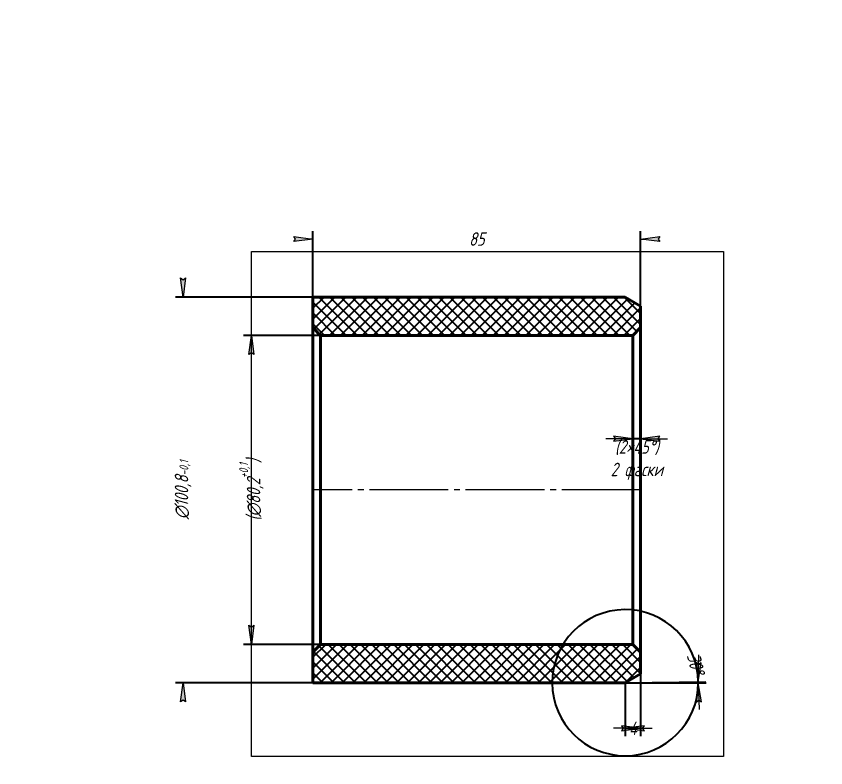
# Model space of a CAD drawing. Header units: millimetres. Extents: x 0 to 210, y 0 to 297.
# Drawn here: x 0 to 210, y 102 to 297 of the extents above; entities that cross this region are included whole.
import ezdxf

# ---------------------------------------------------------------- set-up
doc = ezdxf.new("R2010")
doc.units = ezdxf.units.MM
for name, pattern in [('K5LT_AXLED', [24.9458065032959, 20.4458065032959, -1.5, 1.5, -1.5]), ('K5LT_BASIC', [0]), ('K5LT_THIN', [0]), ('K5LT_THIN_INCLUDED_TO_HATCHING', [0])]:
    doc.linetypes.add(name, pattern=pattern)
doc.layers.add('Системный слой', color=7, linetype='Continuous')
doc.styles.add('KDIMTEXTSTYLE', font='GOST_AU.SHX', dxfattribs={"width": 0.96, "oblique": 15, "height": 5})
doc.dimstyles.new('KDIMSTYLE (1.00)', dxfattribs={"dimtxt": 5, "dimasz": 1, "dimexe": 2, "dimexo": 0.0625, "dimgap": 1, "dimtad": 1, "dimtxsty": 'KDIMTEXTSTYLE', "dimsah": 1, "dimcen": 0.09, "dimdle": 1, "dimadec": 0, "dimazin": 0, "dimtfac": 0.667, "dimtmove": 0, "dimatfit": 3, "dimfxl": 1, "dimtvp": 1, "dimtolj": 1, "dimtzin": 0, "dimarcsym": 0})

# ---------------------------------------------------------------- blocks, each defined once
blk = doc.blocks.new('U0')
at = {"layer": 'Системный слой', "color": 7, "linetype": 'K5LT_THIN_INCLUDED_TO_HATCHING', "lineweight": 18}
for p, q in [((61, 235.9933334900656), (183.5, 235.9933334900656)), ((61, 105), (61, 235.9933334900656)), ((183.5, 235.9933334900656), (183.5, 105)), ((183.5, 105), (61, 105))]:
    blk.add_line(p, q, dxfattribs=at)
blk = doc.blocks.new('KDIMARROW_01')
at = {"layer": 'Системный слой'}
blk.add_hatch(color=0, dxfattribs=at).paths.add_polyline_path([(-5, -0.6582624912261956), (0, 0), (-5, 0.658262491226197), (-4.5, 5.51091059616309e-16)])
at = {"layer": 'Системный слой', "color": 0, "linetype": 'K5LT_THIN', "lineweight": 18}
for p, q in [((-4.5, 5.51091059616309e-16), (-5, 0.658262491226197)), ((-5, 0.658262491226197), (0, 0)), ((0, 0), (-5, -0.6582624912261956)), ((-5, -0.6582624912261956), (-4.5, 5.51091059616309e-16)), ((0, 0), (-1, 0))]:
    blk.add_line(p, q, dxfattribs=at)
blk = doc.blocks.new('KDIMARROW_02')
at = {"layer": 'Системный слой'}
blk.add_hatch(color=0, dxfattribs=at).paths.add_polyline_path([(4.5, -5.51091059616309e-16), (5, 0.6582624912261956), (0, 0), (5, -0.658262491226197)])
at = {"layer": 'Системный слой', "color": 0, "linetype": 'K5LT_THIN', "lineweight": 18}
for p, q in [((0, 0), (-1, 0)), ((5, 0.6582624912261956), (0, 0)), ((0, 0), (5, -0.658262491226197)), ((0, 0), (7, -8.572527594031472e-16)), ((4.5, -5.51091059616309e-16), (5, 0.6582624912261956)), ((5, -0.658262491226197), (4.5, -5.51091059616309e-16))]:
    blk.add_line(p, q, dxfattribs=at)

msp = doc.modelspace()

# ---------------------------------------------------------------- hatches: boundary and pattern name
at = {"layer": 'Системный слой'}
h = msp.add_hatch(dxfattribs=at)
h.set_pattern_fill('', angle=45, style=0, pattern_type=0)
h.set_pattern_definition([(45, (0, 0), (-1.414213562373095, 1.414213562373095), []), (135, (0, 0), (-1.414213562373095, -1.414213562373095), [])])
h.paths.add_polyline_path([(76.97388909485107, 224.1133333725164), (76.97388909485107, 216.2133333725164), (78.97388909485107, 214.2133333725164), (159.9738890948511, 214.2133333725164), (161.9738890948511, 216.2133333725164), (161.9738890948511, 221.8039322957579), (157.9738890948511, 224.1133333725164)])
h.paths.add_polyline_path([(76.97388909485107, 132.0133333725164), (76.97388909485107, 124.1133333725164), (157.9738890948511, 124.1133333725164), (161.9738890948511, 126.4227344492749), (161.9738890948511, 132.0133333725164), (159.9738890948511, 134.0133333725164), (78.97388909485107, 134.0133333725164)])

# ---------------------------------------------------------------- linework, layer by layer
at = {"layer": 'Системный слой', "color": 150, "linetype": 'K5LT_BASIC', "lineweight": 40, "true_color": 0x0080ff}
for p, q in [((76.97388909485107, 224.1133333725164), (157.9738890948511, 224.1133333725164)), ((76.97388909485107, 224.1133333725164), (76.97388909485107, 216.2133333725164)), ((157.9738890948511, 224.1133333725164), (161.9738890948511, 221.8039322957579)), ((161.9738890948511, 221.8039322957579), (161.9738890948511, 216.2133333725164)), ((76.97388909485107, 216.2133333725164), (76.97388909485107, 132.0133333725164)), ((76.97388909485107, 216.2133333725164), (78.97388909485107, 214.2133333725164)), ((78.97388909485107, 214.2133333725164), (78.97388909485107, 134.0133333725164)), ((159.9738890948511, 214.2133333725164), (78.97388909485107, 214.2133333725164)), ((161.9738890948511, 216.2133333725164), (159.9738890948511, 214.2133333725164)), ((159.9738890948511, 214.2133333725164), (159.9738890948511, 134.0133333725164)), ((161.9738890948511, 216.2133333725164), (161.9738890948511, 132.0133333725164)), ((76.97388909485107, 132.0133333725164), (78.97388909485107, 134.0133333725164)), ((159.9738890948511, 134.0133333725164), (78.97388909485107, 134.0133333725164)), ((161.9738890948511, 132.0133333725164), (159.9738890948511, 134.0133333725164)), ((76.97388909485107, 132.0133333725164), (76.97388909485107, 124.1133333725164)), ((161.9738890948511, 132.0133333725164), (161.9738890948511, 126.4227344492749)), ((157.9738890948511, 124.1133333725164), (161.9738890948511, 126.4227344492749)), ((76.97388909485107, 124.1133333725164), (157.9738890948511, 124.1133333725164))]:
    msp.add_line(p, q, dxfattribs=at)
at = {"layer": 'Системный слой', "color": 30, "linetype": 'K5LT_AXLED', "lineweight": 18, "true_color": 0xff8000}
msp.add_line((161.9738890948511, 174.1133333725164), (76.97388909485106, 174.1133333725164), dxfattribs=at)
at = {"layer": 'Системный слой', "color": 7, "linetype": 'K5LT_THIN', "lineweight": 18}
msp.add_line((157.9738890948511, 124.1133333725164), (168.9738890948511, 124.1133333725164), dxfattribs=at)

# ---------------------------------------------------------------- block references
at = {"layer": 'Системный слой'}
msp.add_blockref('U0', (0, 0), dxfattribs=at)

# ---------------------------------------------------------------- dimensions: what is measured, and where the dimension line sits
at = {"layer": 'Системный слой', "color": 7}
for base, p1, p2, location, override in [((76.97388909485107, 239.1992995847436), (161.9738890948511, 211.2133333725164), (76.97388909485107, 211.2133333725164), (119.4738890948511, 239.1992995847435), {"dimexo": 0, "dimpost": '\\H3.5;\\W0.965;\\Q15;<>', "dimblk1": 'KDIMARROW_01', "dimblk2": 'KDIMARROW_01', "dimse1": 0, "dimse2": 0, "dimclrt": 7, "dimtolj": 1}), ((157.9738890948511, 112.2721592634228), (161.9738890948511, 126.4227344492749), (157.9738890948511, 124.1133333725164), (159.9738890948511, 112.2721592634228), {"dimexo": 0, "dimpost": '\\H3.5;\\W0.965;\\Q15;<>', "dimblk1": 'KDIMARROW_02', "dimblk2": 'KDIMARROW_02', "dimse1": 0, "dimse2": 0, "dimclrt": 7, "dimtolj": 1})]:
    msp.add_linear_dim(base=base, p1=p1, p2=p2, location=location, dimstyle='KDIMSTYLE (1.00)', override=override, dxfattribs=at).render()
for base, p1, p2, location, text in [((43.29161339474022, 124.1133333725164), (78.45846766673921, 224.1133333725164), (76.97388909485107, 124.1133333725164), (43.29161339474022, 174.1133333725164), '\\H3.5;\\W0.965;\\Q15;∅\\H3.5;\\W0.965;\\Q15;\\Q15;100,8\\H0.65x;\\S^-0,1;\\H1.5x;'), ((61, 214.2133333725164), (78.97388909485107, 134.0133333725164), (80.02411532480065, 214.2133333725164), (60.99999999999999, 174.1133333725164), '\\H3.5;\\W0.965;\\Q15;\\Q15;(\\H3.5;\\W0.965;\\Q15;∅\\H3.5;\\W0.965;\\Q15;\\Q15;80,2\\H0.65x;\\S+0,1^;\\H1.5x;\\H3.5;\\W0.965;\\Q15;\\Q15;)')]:
    msp.add_linear_dim(base=base, p1=p1, p2=p2, angle=90, location=location, text=text, dimstyle='KDIMSTYLE (1.00)', override={"dimexo": 0, "dimblk1": 'KDIMARROW_01', "dimblk2": 'KDIMARROW_01', "dimse1": 0, "dimse2": 0, "dimclrt": 7, "dimtolj": 1}, dxfattribs=at).render()
msp.add_linear_dim(base=(159.9738890948511, 187.3767706842641), p1=(161.9738890948511, 211.2133333725164), p2=(159.9738890948511, 209.2133333725164), text='\\H3.5;\\W0.965;\\Q15;\\H3.5;\\W0.965;\\Q15;\\Q15;(2\\H3.5;\\W0.965;\\Q15;\\Q15;\\Q15;×\\Q15;45\\Q15;°\\Q15;)\\X\\H3.5;\\W0.965;\\Q15;\\Q15;2 фаски', dimstyle='KDIMSTYLE (1.00)', override={"dimexo": 0, "dimblk1": 'KDIMARROW_02', "dimblk2": 'KDIMARROW_02', "dimse1": 0, "dimse2": 0, "dimclrt": 7, "dimtolj": 1}, dxfattribs=at).render()
msp.add_angular_dim_2l(base=(161.9738890948511, 126.4227344492749), line1=((157.9738890948511, 124.1133333725164), (168.9738890948511, 124.1133333725164)), line2=((157.9738890948511, 124.1133333725164), (176.9235679527997, 124.3028364779082)), location=(176.2787885409729, 129.0181163966377), text='\\H3.5;\\W0.965;\\Q15;\\H3.5;\\W0.965;\\Q15;\\Q15;30\\Q15;°\\Q15;\\H0.65x;\\S^;\\H1.5x;', dimstyle='KDIMSTYLE (1.00)', override={"dimblk1": 'KDIMARROW_02', "dimblk2": 'KDIMARROW_02', "dimclrt": 7, "dimtolj": 1}, dxfattribs=at).render()

doc.saveas('drawing.dxf')
